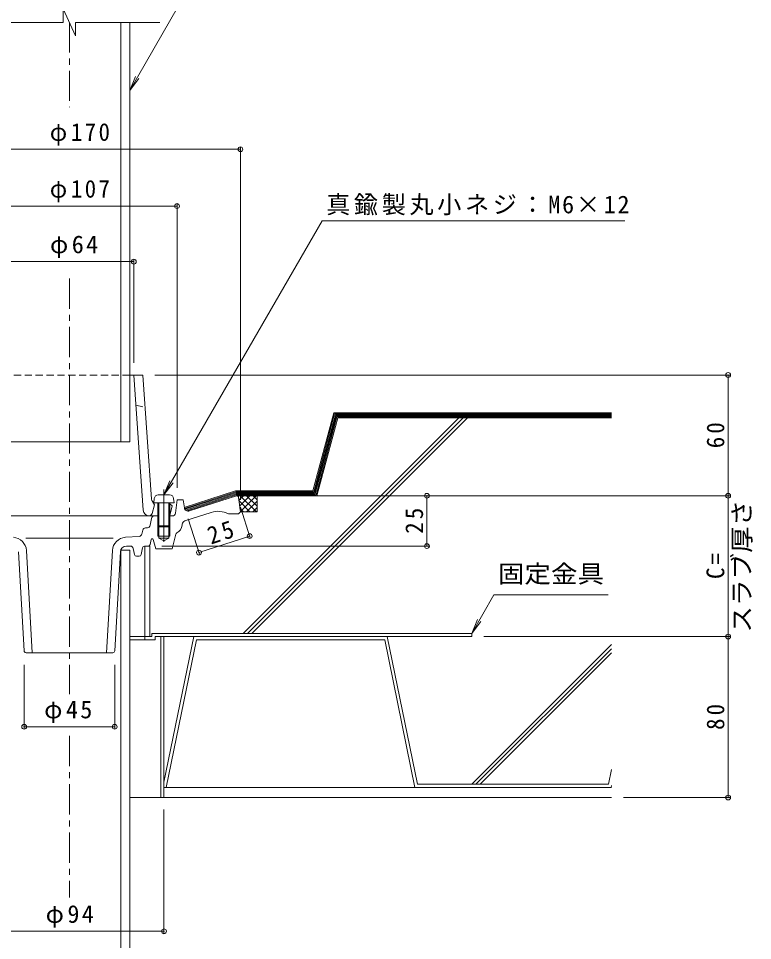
# Model space of a CAD drawing. Units: millimetres at full size, sheet at 1:3. Extents: x -497 to 839, y -584 to 573.
# Drawn here: x -150.1 to 214.8, y -301.2 to 157.1 of the extents above; entities that cross this region are included whole.
import ezdxf
from ezdxf.enums import TextEntityAlignment as Align

# ---------------------------------------------------------------- set-up
doc = ezdxf.new("R2010")
doc.units = ezdxf.units.MM
doc.header["$LTSCALE"] = 3
doc.header["$PDMODE"] = 32
doc.header["$PDSIZE"] = 2.4
for name, pattern in [('CHAIN1', [8, 5, -1, 1, -1]), ('CHAIN2', [12, 9, -1, 1, -1]), ('DASHED1', [1.8, 1.2, -0.6])]:
    doc.linetypes.add(name, pattern=pattern)
for name, color, linetype, lineweight in [('0-0_通り芯', 3, 'Continuous', 9), ('0-1_躯体', 6, 'Continuous', 9), ('0-3_建具', 4, 'Continuous', 9), ('0-4_その他', 7, 'Continuous', 9), ('0-5_寸法', 7, 'Continuous', 9), ('0-6_ハッチ', 6, 'Continuous', 9), ('0-8_041', 2, 'Continuous', 9), ('0-9_051', 2, 'DASHED1', 9), ('0-B_062', 1, 'Continuous', 5), ('0-C_084', 5, 'Continuous', 5), ('0-E_090', 4, 'Continuous', 9), ('0-F_092', 6, 'Continuous', 9)]:
    doc.layers.add(name, color=color, linetype=linetype, lineweight=lineweight)
doc.styles.add('ＭＳ ゴシック', font='')
doc.styles.get('ＭＳ ゴシック').set_extended_font_data('MS Gothic')

msp = doc.modelspace()

# ---------------------------------------------------------------- linework, layer by layer
at = {"layer": '0-0_通り芯'}
for p, q in [((-127.909, 161.836), (-127.909, 155.092)), ((-121.696, 148.456), (-127.909, 161.836)), ((-127.909, 155.092), (-169.801, 155.092)), ((-121.696, 148.456), (-121.696, 155.092)), ((-79.801, 155.092), (-121.696, 155.092)), ((-72.123, -88.84), (-71.303, -82.157)), ((-68.303, -82.157), (-71.303, -82.157)), ((-68.303, -82.157), (-67.67, -86.131)), ((-65.077, -87.719), (-41.803, -80.157)), ((-40.693, -81.033), (-39.803, -88.157)), ((-84.016, -91.404), (-84.604, -94.829)), ((-82.576, -90.157), (-80.803, -90.157)), ((-74.803, -90.157), (-73.612, -90.157)), ((-67.401, -92.68), (-54.322, -88.431)), ((-40.803, -89.157), (-45.803, -89.157)), ((-40.803, -89.157), (-39.803, -88.157)), ((-85.977, -96.072), (-86.953, -96.14)), ((-68.823, -94.782), (-68.768, -94.339)), ((-96.935, -100.803), (-90.131, -100.328)), ((-88.305, -97.275), (-88.78, -99.192)), ((-73.803, -106.475), (-71.919, -99.25)), ((-124.803, -101.234), (-146.518, -101.234)), ((-124.803, -101.234), (-103.087, -101.234)), ((-96.468, -105.157), (-94.532, -105.157)), ((-85.63, -105.157), (-87.483, -105.157)), ((-84.182, -101.912), (-84.647, -104.345)), ((-81.803, -106.475), (-83.213, -101.86)), ((-147.356, -157.214), (-150.142, -107.988)), ((-146.17, -107.391), (-143.296, -158.157)), ((-103.435, -107.391), (-106.309, -158.157)), ((-102.249, -157.214), (-99.463, -107.988)), ((-92.463, -109.353), (-93.061, -106.363)), ((-88.463, -105.961), (-89.142, -109.353)), ((-77.803, -106.475), (-81.803, -106.475)), ((-77.803, -106.475), (-73.803, -106.475)), ((-90.122, -110.157), (-91.483, -110.157)), ((-146.363, -158.157), (-124.803, -158.157)), ((-103.242, -158.157), (-124.803, -158.157))]:
    msp.add_line(p, q, dxfattribs=at)
at = {"layer": '0-0_通り芯', "linetype": 'CHAIN1'}
for p, q in [((-124.803, 155.092), (-124.803, 112.989)), ((-124.803, 27.794), (-124.803, -178.72)), ((-124.803, -199.52), (-124.803, -279.75))]:
    msp.add_line(p, q, dxfattribs=at)
at = {"layer": '0-0_通り芯'}
for centre, radius, start, end in [((-41.685, -81.157), 1, 7.12427, 90), ((-65.695, -85.817), 2, 189.04022, 288.00031), ((-82.538, -91.657), 1.5, 90, 170.27156), ((-73.612, -88.657), 1.5, 270, 352.99959), ((-50.923, -98.892), 11, 62.25661, 108.00055), ((-86.849, -97.636), 1.5, 94, 166.08192), ((-86.082, -94.575), 1.5, 274.00009, 350.27156), ((-73.791, -94.217), 5, 298.24857, 353.00055), ((-66.783, -94.582), 2, 107.99887, 173.00095), ((-153.159, -107.786), 7, 3.23962, 86.00008), ((-96.447, -107.786), 7, 93.99992, 176.76038), ((-90.236, -98.831), 1.5, 274, 346.08209), ((-70.951, -99.502), 1, 118.24928, 165.38554), ((-96.468, -108.157), 3, 90, 176.76074), ((-94.532, -106.657), 1.5, 11.3098, 90), ((-87.483, -106.157), 1, 90, 168.69066), ((-85.63, -104.157), 1, 270, 349.17236), ((-83.691, -102.006), 0.5, 83.8165, 169.17256), ((-83.691, -102.006), 0.5, 16.9904, 83.8165), ((-91.483, -109.157), 1, 191.30914, 270), ((-90.122, -109.157), 1, 270, 348.69086), ((-146.358, -157.157), 1, 183.23795, 270), ((-103.248, -157.157), 1, 270, 356.76205)]:
    msp.add_arc(centre, radius, start, end, dxfattribs=at)
at = {"layer": '0-1_躯体', "linetype": 'DASHED1'}
for p, q in [((-94.803, -20.157), (-154.803, -20.157)), ((-91.758, -35.157), (-87.178, -36.157))]:
    msp.add_line(p, q, dxfattribs=at)
at = {"layer": '0-1_躯体'}
for p, q in [((-94.803, -20.157), (-88.292, -20.157)), ((-88.125, -87.365), (-92.802, -20.157)), ((-83.996, -81.882), (-88.292, -20.157)), ((-83.749, -89.056), (-82.552, -84.72)), ((-83.535, -83.027), (-82.535, -84.655)), ((-82.1, -83.741), (-80.803, -83.806)), ((-74.803, -84.106), (-73.803, -85.157)), ((-74.642, -89.353), (-73.803, -85.157)), ((-173.983, -90.157), (-81.684, -90.157))]:
    msp.add_line(p, q, dxfattribs=at)
for centre, radius, start, end in [((-82, -81.743), 2, 183.98137, 267.13785), ((-85.132, -87.157), 3, 183.98137, 270), ((-85.195, -88.657), 1.5, 272.38795, 344.57768), ((-75.622, -89.157), 1, 325.0497, 348.69006)]:
    msp.add_arc(centre, radius, start, end, dxfattribs=at)
at = {"layer": '0-3_建具'}
for p, q in [((-87.303, -105.157), (-87.303, -150.157)), ((-84.803, -105.157), (-85.63, -105.157)), ((-84.803, -105.157), (-84.803, -150.157)), ((-87.303, -150.157), (-84.803, -150.157))]:
    msp.add_line(p, q, dxfattribs=at)
at = {"layer": '0-4_その他'}
for p, q in [((-209.803, 92.042), (-39.803, 92.042)), ((-39.803, 92.942), (-39.803, -82.157)), ((-71.303, 64.719), (-71.303, -76.157)), ((-178.303, 63.819), (-71.303, 63.819)), ((-92.802, 37.099), (-92.802, -14.157)), ((-156.802, 36.199), (-92.802, 36.199)), ((203.555, -20.157), (-82.292, -20.157)), ((202.655, -20.157), (202.655, -80.157)), ((203.555, -80.157), (-35.803, -80.157)), ((52.919, -80.157), (52.919, -105.157)), ((202.655, -80.157), (202.655, -150.157)), ((-34.892, -101.065), (-39.831, -85.863)), ((-60.123, -109.263), (-65.846, -91.649)), ((-60.401, -108.407), (-35.17, -100.209)), ((53.819, -105.157), (-78.803, -105.157)), ((203.555, -150.157), (81.197, -150.157)), ((202.655, -150.157), (202.655, -230.157)), ((-147.303, -195.869), (-147.303, -164.157)), ((-102.303, -195.869), (-102.303, -164.157)), ((-147.303, -194.969), (-102.303, -194.969)), ((203.555, -230.157), (150.662, -230.157)), ((-77.803, -297.502), (-77.803, -236.157)), ((-171.803, -296.602), (-77.803, -296.602))]:
    msp.add_line(p, q, dxfattribs=at)
at = {"layer": '0-4_その他', "color": 3, "linetype": 'CHAIN2'}
msp.add_line((-77.803, -103.006), (-77.803, -77.013), dxfattribs=at)
at = {"layer": '0-4_その他', "color": 4}
for p, q in [((-82.621, -81.574), (-82.803, -83.648)), ((-80.629, -79.748), (-74.977, -79.748)), ((-72.984, -81.574), (-72.803, -83.648)), ((-82.803, -83.648), (-72.803, -83.648)), ((-80.803, -83.648), (-80.803, -95.148)), ((-80.303, -83.648), (-80.303, -95.648)), ((-75.303, -83.648), (-75.303, -95.648)), ((-74.803, -83.648), (-74.803, -95.148)), ((-80.303, -95.648), (-75.303, -95.648)), ((-74.803, -95.148), (-75.303, -95.648))]:
    msp.add_line(p, q, dxfattribs=at)
at = {"layer": '0-4_その他', "color": 3}
for p, q in [((-80.803, -95.148), (-80.803, -100.157)), ((-80.303, -95.648), (-80.303, -101.157)), ((-75.303, -95.648), (-75.303, -101.157)), ((-74.803, -95.148), (-74.803, -100.157)), ((-80.803, -100.157), (-74.803, -100.157)), ((-80.303, -101.157), (-77.803, -102.6))]:
    msp.add_line(p, q, dxfattribs=at)
at = {"layer": '0-4_その他', "color": 4}
msp.add_lwpolyline([(-80.303, -95.648), (-80.803, -95.148), (-74.803, -95.148)], dxfattribs=at)
at = {"layer": '0-4_その他', "color": 3}
msp.add_lwpolyline([(-80.303, -101.157), (-75.303, -101.157), (-77.803, -102.6)], dxfattribs=at)
at = {"layer": '0-4_その他', "color": 4}
for centre, start, end in [((-80.629, -81.748), 90, 174.99998), ((-74.977, -81.748), 5.00002, 90)]:
    msp.add_arc(centre, 2, start, end, dxfattribs=at)
at = {"layer": '0-4_その他'}
for p in [(-39.803, 92.042), (-71.303, 63.819), (-92.802, 36.199), (202.655, -20.157), (52.919, -80.157), (202.655, -80.157), (-35.17, -100.209), (52.919, -105.157), (-60.401, -108.407), (202.655, -150.157), (-147.303, -194.969), (-102.303, -194.969), (202.655, -230.157), (-77.803, -296.602)]:
    msp.add_point(p, dxfattribs=at)
at = {"layer": '0-5_寸法'}
for p, q in [((-70.551, 163.294), (-94.803, 121.29)), ((-94.803, 121.29), (-91.932, 128.219)), ((-94.803, 121.29), (-90.237, 127.24)), ((0.889, 56.55), (-77.803, -79.748)), ((151.309, 56.55), (0.889, 56.55)), ((-77.803, -79.748), (-74.932, -72.819)), ((-77.803, -79.748), (-73.237, -73.798)), ((86.228, -129.451), (75.197, -148.557)), ((143.077, -129.451), (86.228, -129.451)), ((75.197, -148.557), (78.068, -141.628)), ((75.197, -148.557), (79.763, -142.607))]:
    msp.add_line(p, q, dxfattribs=at)
at = {"layer": '0-6_ハッチ'}
for p, q in [((-41.803, -80.157), (-31.448, -80.157)), ((-40.524, -82.389), (-38.292, -80.157)), ((-40.17, -85.217), (-35.11, -80.157)), ((-39.875, -80.157), (-31.875, -88.157)), ((-39.829, -88.058), (-31.928, -80.157)), ((-36.693, -80.157), (-31.448, -85.402)), ((-33.511, -80.157), (-31.448, -82.22)), ((-31.448, -88.157), (-31.448, -80.157)), ((-40.48, -82.734), (-35.057, -88.157)), ((-40.026, -86.37), (-38.239, -88.157)), ((-36.746, -88.157), (-31.448, -82.859)), ((-33.564, -88.157), (-31.448, -86.041)), ((-31.448, -88.157), (-39.803, -88.157))]:
    msp.add_line(p, q, dxfattribs=at)
at = {"layer": '0-8_041'}
for p, q in [((-99.303, -53.414), (-99.303, 155.092)), ((-94.803, -53.414), (-94.803, 155.092)), ((-154.803, -53.414), (-94.803, -53.414)), ((-99.303, -435.429), (-99.303, -107.176)), ((-99.303, -107.176), (-94.803, -107.176)), ((-94.803, -435.429), (-94.803, -107.176))]:
    msp.add_line(p, q, dxfattribs=at)
at = {"layer": '0-9_051', "linetype": 'Continuous'}
for p, q in [((-94.803, -150.157), (-83.803, -150.157)), ((-87.303, -150.157), (-87.303, -151.757)), ((-83.803, -148.557), (-83.803, -150.157)), ((-83.803, -148.557), (75.197, -148.557)), ((-82.203, -150.157), (-82.203, -151.757)), ((-82.203, -150.157), (75.197, -150.157)), ((-79.403, -150.157), (-79.403, -230.157)), ((-77.803, -150.157), (-77.803, -230.157)), ((75.197, -150.157), (75.197, -148.557)), ((-94.803, -151.757), (-82.203, -151.757)), ((-77.803, -230.157), (-94.803, -230.157))]:
    msp.add_line(p, q, dxfattribs=at)
at = {"layer": '0-B_062'}
for p, q in [((-62.967, -150.157), (-77.803, -222.555)), ((-62.967, -150.157), (33.233, -150.157)), ((33.233, -150.157), (48.274, -223.557)), ((-61.662, -151.757), (-76.703, -225.157)), ((-61.662, -151.757), (31.928, -151.757)), ((31.928, -151.757), (46.969, -225.157)), ((144.662, -216.268), (143.169, -223.557)), ((143.169, -223.557), (48.274, -223.557)), ((144.662, -224.238), (144.474, -225.157)), ((46.969, -225.157), (144.474, -225.157))]:
    msp.add_line(p, q, dxfattribs=at)
at = {"layer": '0-C_084'}
for p, q in [((-77.803, -225.157), (144.662, -225.157)), ((-77.803, -230.157), (144.662, -230.157))]:
    msp.add_line(p, q, dxfattribs=at)
at = {"layer": '0-E_090'}
for p, q in [((-3.721, -77.657), (6.662, -38.907)), ((-3.337, -78.157), (7.046, -39.407)), ((-2.954, -78.657), (7.429, -39.907)), ((-2.57, -79.157), (7.813, -40.407)), ((-2.186, -79.657), (8.197, -40.907)), ((144.662, -38.907), (6.662, -38.907)), ((144.662, -39.407), (7.046, -39.407)), ((144.662, -39.907), (7.429, -39.907)), ((144.662, -40.407), (7.813, -40.407)), ((144.662, -40.907), (8.197, -40.907)), ((-67.7, -85.943), (-42.199, -77.657)), ((-42.199, -77.657), (-3.721, -77.657)), ((-67.597, -86.435), (-42.119, -78.157)), ((-67.382, -86.891), (-42.04, -78.657)), ((-67.033, -87.304), (-41.961, -79.157)), ((-66.49, -87.653), (-41.882, -79.657)), ((-42.119, -78.157), (-3.337, -78.157)), ((-42.04, -78.657), (-2.954, -78.657)), ((-41.961, -79.157), (-2.57, -79.157)), ((-41.882, -79.657), (-2.186, -79.657))]:
    msp.add_line(p, q, dxfattribs=at)
at = {"layer": '0-F_092'}
for p, q in [((68.77, -41.407), (-38.379, -148.557)), ((70.892, -41.407), (-36.258, -148.557)), ((73.013, -41.407), (-34.137, -148.557)), ((-1.803, -80.157), (8.58, -41.407)), ((144.662, -41.407), (8.58, -41.407)), ((-41.685, -80.157), (-1.803, -80.157)), ((144.662, -154.056), (75.161, -223.557)), ((144.662, -156.177), (77.282, -223.557)), ((144.662, -158.298), (79.404, -223.557))]:
    msp.add_line(p, q, dxfattribs=at)

# ---------------------------------------------------------------- texts
at = {"layer": '0-4_その他', "color": 2, "style": 'ＭＳ ゴシック', "width": 1.1}
msp.add_text('スラブ厚さ', height=8.798, rotation=90, dxfattribs=at).set_placement((216.455, -148.157), align=Align.BOTTOM_LEFT)
at = {"layer": '0-4_その他', "color": 2, "char_height": 8.798, "attachment_point": 7, "style": 'ＭＳ ゴシック'}
for s, insert in [('\\T1.21;\\W0.95;φ170', (-134.553, 93.842)), ('\\T1.21;\\W0.95;φ107', (-134.553, 65.619)), ('\\T1.19;φ64', (-134.46, 37.999)), ('\\T1.19;φ45', (-137.357, -193.169)), ('\\T1.19;φ94', (-136.622, -294.802))]:
    msp.add_mtext(s, dxfattribs=dict(at, insert=insert))
for s, insert, rotation in [('\\T1.27;\\W0.95;60', (200.855, -56.532), 90), ('\\T1.27;\\W0.95;25', (51.119, -99.032), 90), ('\\T1.27;\\W0.95;25', (-54.405, -104.566), 18), ('\\T1.27;\\W0.95;C=', (200.855, -121.532), 90), ('\\T1.27;\\W0.95;80', (200.855, -196.532), 90)]:
    msp.add_mtext(s, dxfattribs=dict(at, insert=insert, rotation=rotation))
at = {"layer": '0-5_寸法', "color": 2, "style": 'ＭＳ ゴシック', "width": 1.1}
msp.add_text('固定金具', height=8.798, dxfattribs=at).set_placement((88.166, -126.002), align=Align.BOTTOM_LEFT)
at = {"layer": '0-5_寸法', "color": 2, "insert": (2.827, 59.239), "char_height": 8.798, "attachment_point": 7, "style": 'ＭＳ ゴシック'}
msp.add_mtext('\\T1.15;真鍮製丸小ネジ：M6×12', dxfattribs=at)

doc.saveas('drawing.dxf')
